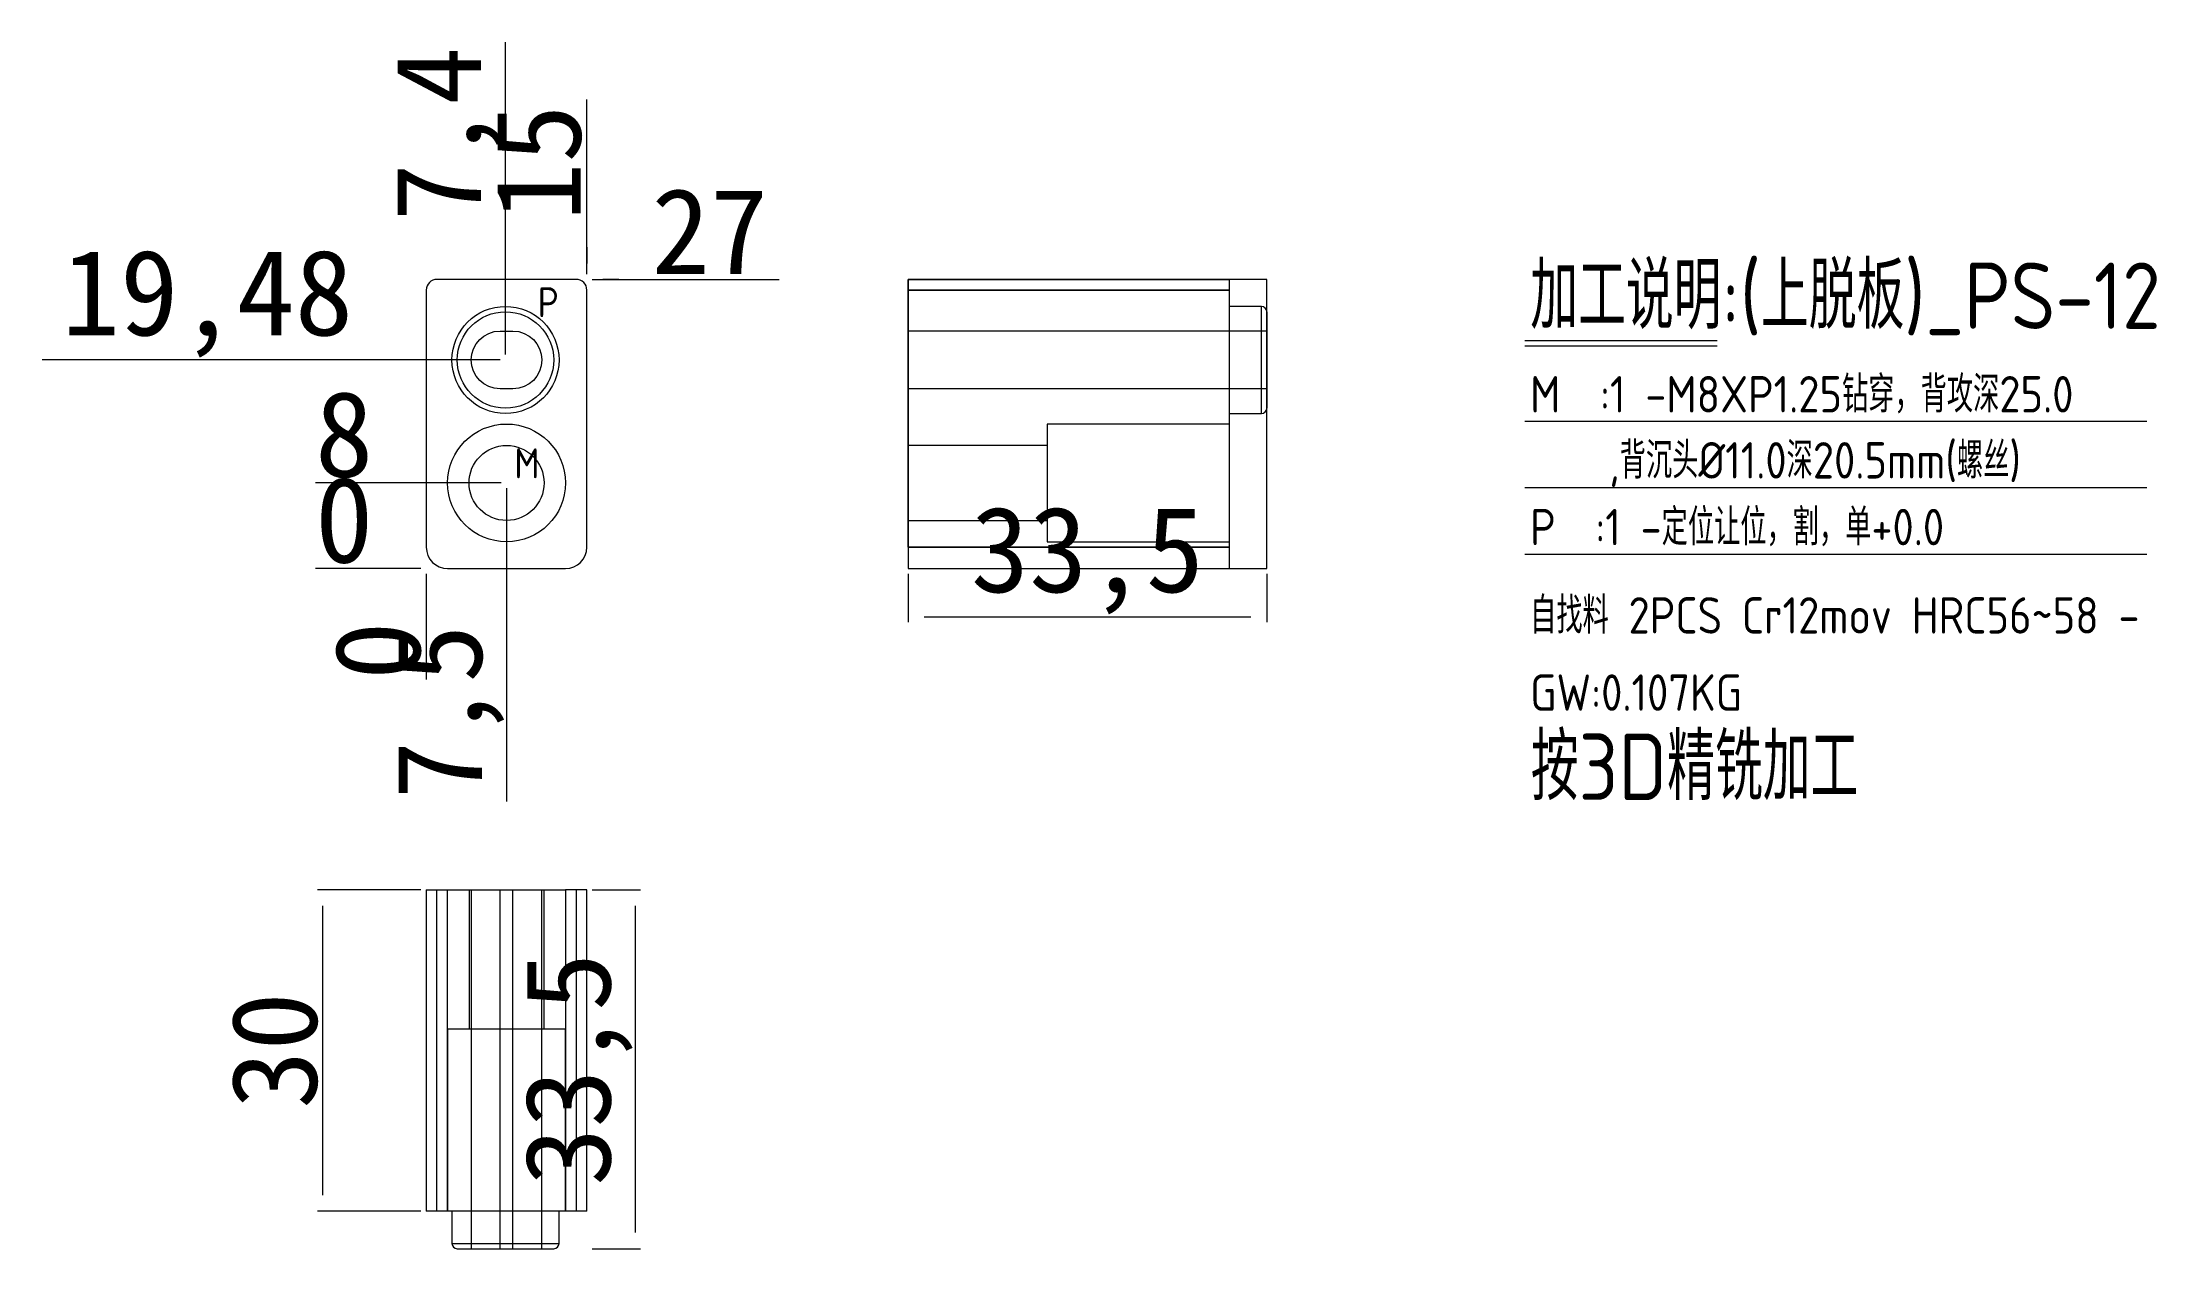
# Model space of a CAD drawing. Header units: millimetres. Extents: x 19602 to 19799, y 49793 to 49906.
import ezdxf

# ---------------------------------------------------------------- set-up
doc = ezdxf.new("R2010")
doc.units = ezdxf.units.MM
doc.linetypes.add('DASHED', pattern=[0])
doc.layers.add('dim', color=4, linetype='Continuous')
doc.layers.add('dim_temp', color=161, linetype='Continuous', lineweight=9)
doc.layers.add('PS', color=7, linetype='Continuous', true_color=0xffffff)
doc.styles.add('_PUG_ERP', font='txt')
doc.styles.add('gbenor', font='gbenor.shx', dxfattribs={"bigfont": 'gbcbig'})
doc.dimstyles.new('_PUG_ERP', dxfattribs={"dimtxt": 8, "dimasz": 1.5, "dimexe": 0.5, "dimexo": 0.5, "dimgap": 0.5, "dimtad": 1, "dimtxsty": '_PUG_ERP', "dimblk": 'CLOSEDBLANK', "dimcen": 0, "dimclrd": 4, "dimclre": 4, "dimclrt": 3, "dimazin": 3, "dimtfac": 1, "dimtmove": 0, "dimatfit": 3, "dimldrblk": 'CLOSEDBLANK', "dimlwd": 9, "dimlwe": 9})

# ---------------------------------------------------------------- blocks, each defined once
blk = doc.blocks.new('*D1266')
at = {"layer": 'Defpoints', "color": 0}
for p in [(19652.66, 49883.89), (19657.16, 49883.89), (19637.66, 49856.89)]:
    blk.add_point(p, dxfattribs=at)
at = {"layer": 'dim_temp', "color": 4, "lineweight": 9}
for p, q in [((19653.16, 49883.89), (19655.66, 49883.89)), ((19655.66, 49883.89), (19654.16, 49883.89)), ((19654.16, 49883.89), (19670.61, 49883.89))]:
    blk.add_line(p, q, dxfattribs=at)
at = {"layer": 'dim_temp', "color": 3, "lineweight": 18, "insert": (19664.14, 49888.39), "char_height": 8, "attachment_point": 5, "style": '_PUG_ERP'}
blk.add_mtext('27', dxfattribs=at)
blk = doc.blocks.new('_ClosedBlank')
blk = doc.blocks.new('*D1267')
at = {"layer": 'Defpoints', "color": 0}
for p in [(19633.16, 49856.89), (19637.66, 49856.89), (19637.66, 49856.89)]:
    blk.add_point(p, dxfattribs=at)
at = {"layer": 'dim_temp', "color": 4, "lineweight": 9}
blk.add_line((19637.16, 49856.89), (19627.33, 49856.89), dxfattribs=at)
at = {"layer": 'dim_temp', "color": 3, "lineweight": 18, "insert": (19630, 49861.39), "char_height": 8, "attachment_point": 5, "style": '_PUG_ERP'}
blk.add_mtext('0', dxfattribs=at)
blk = doc.blocks.new('*D1268')
at = {"layer": 'Defpoints', "color": 0}
for p in [(19633.16, 49864.89), (19645.16, 49864.89), (19637.66, 49856.89)]:
    blk.add_point(p, dxfattribs=at)
at = {"layer": 'dim_temp', "color": 4, "lineweight": 9}
for p, q in [((19636.16, 49864.89), (19627.33, 49864.89)), ((19639.16, 49864.89), (19636.16, 49864.89)), ((19644.66, 49864.89), (19639.16, 49864.89))]:
    blk.add_line(p, q, dxfattribs=at)
at = {"layer": 'dim_temp', "color": 3, "lineweight": 18, "insert": (19630, 49869.39), "char_height": 8, "attachment_point": 5, "style": '_PUG_ERP'}
blk.add_mtext('8', dxfattribs=at)
blk = doc.blocks.new('*D1269')
at = {"layer": 'Defpoints', "color": 0}
for p in [(19633.16, 49876.37), (19645.06, 49876.37), (19637.66, 49856.89)]:
    blk.add_point(p, dxfattribs=at)
at = {"layer": 'dim_temp', "color": 4, "lineweight": 9}
for p, q in [((19636.16, 49876.37), (19601.8, 49876.37)), ((19639.16, 49876.37), (19636.16, 49876.37)), ((19644.56, 49876.37), (19639.16, 49876.37))]:
    blk.add_line(p, q, dxfattribs=at)
at = {"layer": 'dim_temp', "color": 3, "lineweight": 18, "insert": (19617.23, 49881.63), "char_height": 8, "attachment_point": 5, "style": '_PUG_ERP'}
blk.add_mtext('19,48', dxfattribs=at)
blk = doc.blocks.new('*D1270')
at = {"layer": 'Defpoints', "color": 0}
for p in [(19645.16, 49864.89), (19637.66, 49856.89), (19645.16, 49852.39)]:
    blk.add_point(p, dxfattribs=at)
at = {"layer": 'dim_temp', "color": 4, "lineweight": 9}
for p, q in [((19645.16, 49864.39), (19645.16, 49858.39)), ((19645.16, 49858.39), (19645.16, 49855.39)), ((19645.16, 49855.39), (19645.16, 49835.13))]:
    blk.add_line(p, q, dxfattribs=at)
at = {"layer": 'dim_temp', "color": 3, "lineweight": 18, "insert": (19639.9, 49843.51), "char_height": 8, "attachment_point": 5, "rotation": 90, "style": '_PUG_ERP'}
blk.add_mtext('7,5', dxfattribs=at)
blk = doc.blocks.new('*D1271')
at = {"layer": 'Defpoints', "color": 0}
for p in [(19637.66, 49856.89), (19637.66, 49856.89), (19637.66, 49852.39)]:
    blk.add_point(p, dxfattribs=at)
at = {"layer": 'dim_temp', "color": 4, "lineweight": 9}
blk.add_line((19637.66, 49856.39), (19637.66, 49846.55), dxfattribs=at)
at = {"layer": 'dim_temp', "color": 3, "lineweight": 18, "insert": (19633.16, 49849.22), "char_height": 8, "attachment_point": 5, "rotation": 90, "style": '_PUG_ERP'}
blk.add_mtext('0', dxfattribs=at)
blk = doc.blocks.new('*D1272')
at = {"layer": 'Defpoints', "color": 0}
for p in [(19652.66, 49888.39), (19652.66, 49883.89), (19637.66, 49856.89)]:
    blk.add_point(p, dxfattribs=at)
at = {"layer": 'dim_temp', "color": 4, "lineweight": 9}
for p, q in [((19652.66, 49885.39), (19652.66, 49900.7)), ((19652.66, 49884.39), (19652.66, 49886.89)), ((19652.66, 49886.89), (19652.66, 49885.39))]:
    blk.add_line(p, q, dxfattribs=at)
at = {"layer": 'dim_temp', "color": 3, "lineweight": 18, "insert": (19648.16, 49894.79), "char_height": 8, "attachment_point": 5, "rotation": 90, "style": '_PUG_ERP'}
blk.add_mtext('15', dxfattribs=at)
blk = doc.blocks.new('*D1273')
at = {"layer": 'Defpoints', "color": 0}
for p in [(19645.06, 49888.39), (19645.06, 49876.37), (19637.66, 49856.89)]:
    blk.add_point(p, dxfattribs=at)
at = {"layer": 'dim_temp', "color": 4, "lineweight": 9}
for p, q in [((19645.06, 49885.39), (19645.06, 49906.03)), ((19645.06, 49882.39), (19645.06, 49885.39)), ((19645.06, 49876.87), (19645.06, 49882.39))]:
    blk.add_line(p, q, dxfattribs=at)
at = {"layer": 'dim_temp', "color": 3, "lineweight": 18, "insert": (19639.8, 49897.46), "char_height": 8, "attachment_point": 5, "rotation": 90, "style": '_PUG_ERP'}
blk.add_mtext('7,4', dxfattribs=at)
blk = doc.blocks.new('*D1274')
at = {"layer": 'Defpoints', "color": 0}
for p in [(19652.66, 49826.89), (19652.66, 49793.39), (19657.16, 49793.39)]:
    blk.add_point(p, dxfattribs=at)
at = {"layer": 'dim_temp', "color": 4, "lineweight": 9}
for p, q in [((19653.16, 49826.89), (19657.66, 49826.89)), ((19657.16, 49825.39), (19657.16, 49794.89)), ((19653.16, 49793.39), (19657.66, 49793.39))]:
    blk.add_line(p, q, dxfattribs=at)
at = {"layer": 'dim_temp', "color": 3, "lineweight": 18, "insert": (19651.9, 49810.14), "char_height": 8, "attachment_point": 5, "rotation": 90, "style": '_PUG_ERP'}
blk.add_mtext('33,5', dxfattribs=at)
blk = doc.blocks.new('*D1275')
at = {"layer": 'Defpoints', "color": 0}
for p in [(19682.66, 49856.89), (19716.16, 49856.89), (19716.16, 49852.39)]:
    blk.add_point(p, dxfattribs=at)
at = {"layer": 'dim_temp', "color": 4, "lineweight": 9}
for p, q in [((19682.66, 49856.39), (19682.66, 49851.89)), ((19716.16, 49856.39), (19716.16, 49851.89)), ((19684.16, 49852.39), (19714.66, 49852.39))]:
    blk.add_line(p, q, dxfattribs=at)
at = {"layer": 'dim_temp', "color": 3, "lineweight": 18, "insert": (19699.41, 49857.65), "char_height": 8, "attachment_point": 5, "style": '_PUG_ERP'}
blk.add_mtext('33,5', dxfattribs=at)
blk = doc.blocks.new('*D1276')
at = {"layer": 'Defpoints', "color": 0}
for p in [(19628.01, 49826.89), (19637.66, 49826.89), (19637.66, 49796.89)]:
    blk.add_point(p, dxfattribs=at)
at = {"layer": 'dim_temp', "color": 4, "lineweight": 9}
for p, q in [((19637.16, 49826.89), (19627.51, 49826.89)), ((19628.01, 49798.39), (19628.01, 49825.39)), ((19637.16, 49796.89), (19627.51, 49796.89))]:
    blk.add_line(p, q, dxfattribs=at)
at = {"layer": 'dim_temp', "color": 3, "lineweight": 18, "insert": (19623.51, 49811.89), "char_height": 8, "attachment_point": 5, "rotation": 90, "style": '_PUG_ERP'}
blk.add_mtext('30', dxfattribs=at)

msp = doc.modelspace()

# ---------------------------------------------------------------- linework, layer by layer
at = {"layer": 'dim', "color": 8, "linetype": 'Continuous', "lineweight": 18}
for p, q in [((19740.246, 49878.199), (19758.214, 49878.199)), ((19740.246, 49877.682), (19758.214, 49877.682)), ((19740.246, 49870.649), (19798.332, 49870.649)), ((19740.246, 49864.477), (19798.332, 49864.477)), ((19740.246, 49858.247), (19798.332, 49858.247))]:
    msp.add_line(p, q, dxfattribs=at)
at = {"layer": 'dim', "color": 252, "linetype": 'DASHED', "lineweight": 18, "ltscale": 0.168176}
msp.add_lwpolyline([(19682.662, 49856.888), (19716.162, 49856.888), (19716.162, 49883.888), (19682.662, 49883.888)], close=True, dxfattribs=at)
at = {"layer": 'PS', "color": 11, "linetype": 'Continuous', "lineweight": 18}
for p, q in [((19651.662, 49883.888), (19638.662, 49883.888)), ((19682.662, 49882.888), (19682.662, 49883.888)), ((19682.662, 49883.888), (19712.662, 49883.888)), ((19712.662, 49883.888), (19712.662, 49882.888)), ((19637.662, 49882.888), (19637.662, 49858.888)), ((19652.662, 49858.888), (19652.662, 49882.888)), ((19682.662, 49858.888), (19682.662, 49882.888)), ((19712.662, 49882.888), (19712.662, 49858.888)), ((19715.662, 49881.368), (19712.662, 49881.368)), ((19716.162, 49880.868), (19716.162, 49871.868)), ((19712.662, 49871.368), (19715.662, 49871.368)), ((19682.662, 49858.888), (19682.662, 49856.888)), ((19712.662, 49858.888), (19712.662, 49856.888)), ((19639.662, 49856.888), (19650.662, 49856.888)), ((19682.662, 49856.888), (19712.662, 49856.888)), ((19637.662, 49826.888), (19639.662, 49826.888)), ((19637.662, 49826.888), (19637.662, 49796.888)), ((19639.662, 49826.888), (19650.662, 49826.888)), ((19652.662, 49826.888), (19650.662, 49826.888)), ((19652.662, 49796.888), (19652.662, 49826.888)), ((19639.662, 49796.888), (19637.662, 49796.888)), ((19650.662, 49796.888), (19639.662, 49796.888)), ((19640.062, 49796.888), (19640.062, 49793.888)), ((19650.062, 49793.888), (19650.062, 49796.888)), ((19652.662, 49796.888), (19650.662, 49796.888)), ((19640.562, 49793.388), (19649.562, 49793.388))]:
    msp.add_line(p, q, dxfattribs=at)
at = {"layer": 'PS', "color": 155, "linetype": 'DASHED', "lineweight": 13, "ltscale": 0.168176}
for p, q in [((19682.662, 49882.888), (19712.662, 49882.888)), ((19715.662, 49871.368), (19715.662, 49876.368)), ((19682.662, 49858.888), (19712.662, 49858.888)), ((19638.662, 49796.888), (19638.662, 49826.888)), ((19644.562, 49793.388), (19644.562, 49826.888)), ((19644.562, 49793.388), (19644.562, 49826.888)), ((19645.762, 49793.388), (19645.762, 49826.888)), ((19645.762, 49793.388), (19645.762, 49826.888)), ((19651.662, 49826.888), (19651.662, 49796.888))]:
    msp.add_line(p, q, dxfattribs=at)
at = {"layer": 'PS', "color": 155, "linetype": 'Continuous', "lineweight": 18}
for p, q in [((19712.662, 49882.888), (19682.662, 49882.888)), ((19715.662, 49871.368), (19715.662, 49881.368)), ((19712.662, 49858.888), (19682.662, 49858.888)), ((19639.662, 49796.888), (19639.662, 49826.888)), ((19650.662, 49826.888), (19650.662, 49796.888)), ((19640.062, 49793.888), (19650.062, 49793.888))]:
    msp.add_line(p, q, dxfattribs=at)
at = {"layer": 'PS', "color": 11, "linetype": 'DASHED', "lineweight": 13, "ltscale": 0.168176}
for p, q in [((19716.162, 49879.068), (19682.662, 49879.068)), ((19716.162, 49873.668), (19682.662, 49873.668)), ((19641.862, 49826.888), (19641.862, 49793.388)), ((19648.462, 49793.388), (19648.462, 49826.888))]:
    msp.add_line(p, q, dxfattribs=at)
at = {"layer": 'PS', "color": 31, "linetype": 'DASHED', "lineweight": 13, "ltscale": 0.168176}
for p, q in [((19712.662, 49870.388), (19695.662, 49870.388)), ((19695.662, 49870.388), (19695.662, 49864.888)), ((19695.662, 49868.391), (19682.662, 49868.391)), ((19695.662, 49864.888), (19695.662, 49859.388)), ((19682.662, 49861.384), (19695.662, 49861.384)), ((19695.662, 49859.388), (19712.662, 49859.388)), ((19641.658, 49826.888), (19641.658, 49813.888)), ((19648.665, 49813.888), (19648.665, 49826.888)), ((19639.662, 49813.888), (19639.662, 49796.888)), ((19650.662, 49813.888), (19639.662, 49813.888)), ((19650.662, 49796.888), (19650.662, 49813.888))]:
    msp.add_line(p, q, dxfattribs=at)
at = {"layer": 'PS', "color": 1, "lineweight": 18}
msp.add_lwpolyline([(19644.562, 49879.068), (19645.762, 49879.068, -1), (19645.762, 49873.668), (19644.562, 49873.668, -1)], format="xyb", close=True, dxfattribs=at)
at = {"layer": 'PS', "color": 30, "linetype": 'DASHED', "lineweight": 13, "ltscale": 0.168176}
for centre, radius in [((19645.062, 49876.368), 5), ((19645.062, 49876.368), 4.5), ((19645.162, 49864.888), 5.5)]:
    msp.add_circle(centre, radius, dxfattribs=at)
at = {"layer": 'PS', "color": 42, "linetype": 'Continuous', "lineweight": 18}
msp.add_circle((19645.162, 49864.888), 3.503, dxfattribs=at)
at = {"layer": 'PS', "color": 11, "linetype": 'Continuous', "lineweight": 18}
for centre, radius, start, end in [((19638.662, 49882.888), 1, 90, 180), ((19651.662, 49882.888), 1, 0, 90), ((19715.662, 49880.868), 0.5, 0, 90), ((19715.662, 49871.868), 0.5, 270, 0), ((19639.662, 49858.888), 2, 180, 270), ((19650.662, 49858.888), 2, 270, 0), ((19640.562, 49793.888), 0.5, 180, 270), ((19649.562, 49793.888), 0.5, 270, 0)]:
    msp.add_arc(centre, radius, start, end, dxfattribs=at)

# ---------------------------------------------------------------- texts
at = {"layer": 'dim', "color": 4, "lineweight": 18, "style": 'gbenor'}
for s, height, p in [('加工说明:(上脱板)_PS-12', 6.2, (19740.767, 49879.27)), ('P', 2.8, (19648.073, 49880.359)), ('M  :1 -M8XP1.25钻穿，背攻深25.0', 3.4, (19740.756, 49871.469)), ('M', 2.8, (19645.895, 49865.321)), ('    ,背沉头%%c11.0深20.5mm(螺丝)', 3.4, (19740.756, 49865.298)), ('P  :1 -定位让位，割，单+0.0', 3.4, (19740.756, 49859.068)), ('自找料 2PCS Cr12mov HRC56~58 - ', 3.4, (19740.756, 49850.82)), ('GW:0.107KG ', 3.4, (19740.756, 49843.614))]:
    msp.add_text(s, height=height, dxfattribs=at).set_placement(p)
at = {"layer": 'dim', "color": 21, "lineweight": 18, "style": 'gbenor'}
msp.add_text('按3D精铣加工', height=6.2, dxfattribs=at).set_placement((19740.821, 49835.282))

# ---------------------------------------------------------------- dimensions: what is measured, and where the dimension line sits
at = {"layer": 'dim_temp', "lineweight": 18}
for feature_location, offset, dtype, origin, picture, middle in [((19645.062, 49876.368), (0, 12.02), 1, (19637.662, 49856.888), '*D1273', (19639.8, 49897.459)), ((19652.662, 49883.888), (0, 4.5), 1, (19637.662, 49856.888), '*D1272', (19648.162, 49894.792)), ((19652.662, 49883.888), (4.5, 0), 0, (19637.662, 49856.888), '*D1266', (19664.138, 49888.388)), ((19645.062, 49876.368), (-11.9, 0), 0, (19637.662, 49856.888), '*D1269', (19617.233, 49881.63)), ((19645.162, 49864.888), (-12, 0), 0, (19637.662, 49856.888), '*D1268', (19629.995, 49869.388)), ((19637.661691899, 49856.887628144), (-4.5, 0), 0, (19637.661691899, 49856.887628144), '*D1267', (19629.995025232, 49861.387628144)), ((19645.162, 49864.888), (0, -12.5), 1, (19637.662, 49856.888), '*D1270', (19639.9, 49843.507)), ((19637.661691899, 49856.887628144), (0, -4.5), 1, (19637.661691899, 49856.887628144), '*D1271', (19633.161691899, 49849.220961478))]:
    dim = msp.add_ordinate_dim(feature_location=feature_location, offset=offset, dtype=dtype, origin=origin, dimstyle='_PUG_ERP', dxfattribs=at)
    dim.commit()
    dim.dimension.update_dxf_attribs({"geometry": picture, "text_midpoint": middle})
dim = msp.add_linear_dim(base=(19716.162, 49852.388), p1=(19682.662, 49856.888), p2=(19716.162, 49856.888), dimstyle='_PUG_ERP', dxfattribs=at)
dim.commit()
dim.dimension.update_dxf_attribs({"geometry": '*D1275', "text_midpoint": (19699.412, 49857.65)})
for base, p1, p2, picture, middle in [((19628.009, 49826.888), (19637.662, 49796.888), (19637.662, 49826.888), '*D1276', (19623.509, 49811.888)), ((19657.162, 49793.388), (19652.662, 49826.888), (19652.662, 49793.388), '*D1274', (19651.9, 49810.138))]:
    dim = msp.add_linear_dim(base=base, p1=p1, p2=p2, angle=90, dimstyle='_PUG_ERP', dxfattribs=at)
    dim.commit()
    dim.dimension.update_dxf_attribs({"geometry": picture, "text_midpoint": middle})

doc.saveas('drawing.dxf')
